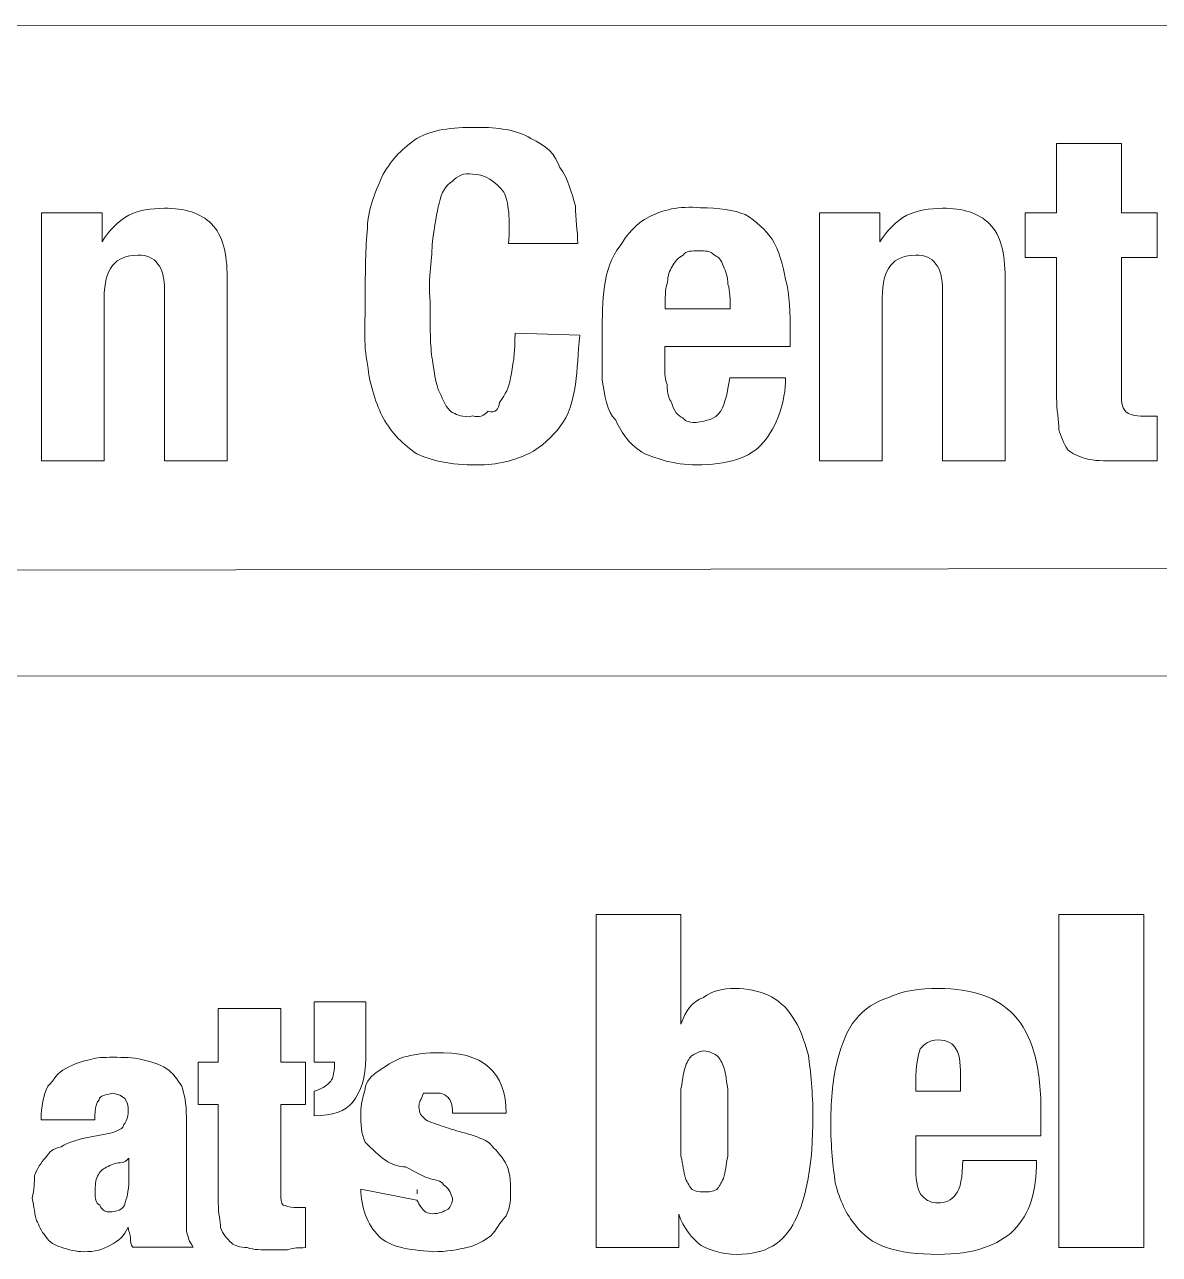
# Model space of a CAD drawing. Header units: feet. Extents: x -16154 to 3860, y -1534289809 to -1534279773.
# Drawn here: x -12979.56 to -12933.77, y -1534285795.77 to -1534285746.13 of the extents above; entities that cross this region are included whole.
import ezdxf

# ---------------------------------------------------------------- set-up
doc = ezdxf.new("R2010")
doc.units = ezdxf.units.FT
doc.header["$MEASUREMENT"] = 0
doc.layers.add('ASEDOLIKE - Level 4', color=7, linetype='Continuous', lineweight=0)

# ---------------------------------------------------------------- blocks, each defined once
blk = doc.blocks.new('G811NW_1')
at = {"layer": 'ASEDOLIKE - Level 4', "color": 7, "linetype": 'Continuous', "lineweight": 0}
for p, q in [((-0.0052887, -0.0000853), (0.0026115, -0.000082)), ((0.0038747, -0.000876), (-0.0052887, -0.0008891)), ((0.0043373, -0.0010367), (-0.0054823, -0.00104)), ((0.0007783, -0.0018772), (0.0007783, -0.0013884)), ((0.0007783, -0.0013884), (0.0009029, -0.0013884)), ((0.0009029, -0.0013884), (0.0009029, -0.0018772)), ((0.0009029, -0.0018772), (0.0007783, -0.0018772))]:
    blk.add_line(p, q, dxfattribs=at)
for points, knots in [([(-0.0000361, -0.0003281), (-0.0000492, -0.0003117), (-0.0000623, -0.0003018), (-0.000082, -0.0003018), (-0.0000951, -0.0002986), (-0.000105, -0.0003051), (-0.0001115, -0.0003117), (-0.0001214, -0.0003182), (-0.000128, -0.0003281), (-0.0001312, -0.0003445), (-0.0001345, -0.0003576), (-0.0001378, -0.0003773), (-0.0001411, -0.0004003), (-0.0001411, -0.0004232), (-0.0001476, -0.0004528), (-0.0001444, -0.0004888), (-0.0001444, -0.0005249), (-0.0001444, -0.0005545), (-0.0001411, -0.0005741), (-0.0001378, -0.0005971), (-0.0001345, -0.0006168), (-0.000128, -0.0006266), (-0.0001247, -0.0006365), (-0.0001181, -0.0006496), (-0.0001083, -0.0006529), (-0.0001017, -0.0006562), (-0.0000919, -0.0006594), (-0.000082, -0.0006562), (-0.0000722, -0.0006594), (-0.0000656, -0.0006562), (-0.0000591, -0.0006496), (-0.0000492, -0.0006529), (-0.0000427, -0.0006463), (-0.0000427, -0.0006365), (-0.0000328, -0.0006234), (-0.0000295, -0.0006168), (-0.0000262, -0.0006004), (-0.000023, -0.000584), (-0.0000197, -0.0005643), (-0.0000197, -0.0005348), (-0.0000197, -0.0005348), (0.0000755, -0.0005381), (0.0000755, -0.0005381), (0.0000722, -0.0005643), (0.0000722, -0.0005873), (0.0000689, -0.0006102), (0.0000656, -0.0006332), (0.0000591, -0.0006562), (0.0000459, -0.0006726), (0.0000361, -0.0006857), (0.0000197, -0.0007021), (0, -0.0007119), (-0.0000197, -0.0007218), (-0.0000459, -0.0007283), (-0.0000755, -0.0007283), (-0.0001148, -0.0007283), (-0.0001444, -0.0007218), (-0.000164, -0.0007119), (-0.0001837, -0.0006988), (-0.0002001, -0.0006824), (-0.0002133, -0.0006594), (-0.0002231, -0.0006398), (-0.0002329, -0.0006135), (-0.0002362, -0.0005807), (-0.0002428, -0.0005512), (-0.0002395, -0.0005184), (-0.0002395, -0.0004823), (-0.0002395, -0.0004429), (-0.0002395, -0.0004101), (-0.0002362, -0.0003806), (-0.0002362, -0.000351), (-0.0002231, -0.0003248), (-0.0002133, -0.0003018), (-0.0002001, -0.0002789), (-0.0001837, -0.0002625), (-0.000164, -0.0002493), (-0.0001411, -0.0002362), (-0.0001148, -0.0002329), (-0.0000755, -0.0002329), (-0.0000459, -0.0002329), (-0.0000164, -0.0002362), (0.0000033, -0.0002493), (0.0000262, -0.0002592), (0.0000394, -0.0002723), (0.0000459, -0.000292), (0.0000591, -0.0003084), (0.0000623, -0.0003281), (0.0000689, -0.0003478), (0.0000689, -0.0003675), (0.0000722, -0.0003839), (0.0000722, -0.0004035), (0.0000722, -0.0004035), (-0.0000295, -0.0004035), (-0.0000295, -0.0004035), (-0.0000262, -0.0003675), (-0.0000295, -0.0003412), (-0.0000361, -0.0003281)], [0, 0, 0, 0, 0.03125, 0.03125, 0.03125, 0.0625, 0.0625, 0.0625, 0.09375, 0.09375, 0.09375, 0.125, 0.125, 0.125, 0.15625, 0.15625, 0.15625, 0.1875, 0.1875, 0.1875, 0.21875, 0.21875, 0.21875, 0.25, 0.25, 0.25, 0.28125, 0.28125, 0.28125, 0.3125, 0.3125, 0.3125, 0.34375, 0.34375, 0.34375, 0.375, 0.375, 0.375, 0.40625, 0.40625, 0.40625, 0.4375, 0.4375, 0.4375, 0.46875, 0.46875, 0.46875, 0.5, 0.5, 0.5, 0.53125, 0.53125, 0.53125, 0.5625, 0.5625, 0.5625, 0.59375, 0.59375, 0.59375, 0.625, 0.625, 0.625, 0.65625, 0.65625, 0.65625, 0.6875, 0.6875, 0.6875, 0.71875, 0.71875, 0.71875, 0.75, 0.75, 0.75, 0.78125, 0.78125, 0.78125, 0.8125, 0.8125, 0.8125, 0.84375, 0.84375, 0.84375, 0.875, 0.875, 0.875, 0.90625, 0.90625, 0.90625, 0.9375, 0.9375, 0.9375, 0.96875, 0.96875, 0.96875, 1, 1, 1, 1]), ([(0.0008701, -0.0002565), (0.0008701, -0.0002565), (0.0008701, -0.0003582), (0.0008701, -0.0003582), (0.0008701, -0.0003582), (0.0009226, -0.0003582), (0.0009226, -0.0003582), (0.0009226, -0.0003582), (0.0009226, -0.0004238), (0.0009226, -0.0004238), (0.0009226, -0.0004238), (0.0008701, -0.0004238), (0.0008701, -0.0004238), (0.0008701, -0.0004238), (0.0008701, -0.0006174), (0.0008701, -0.0006174), (0.0008701, -0.0006338), (0.0008701, -0.0006436), (0.0008767, -0.0006502), (0.00088, -0.0006535), (0.0008898, -0.0006568), (0.0009029, -0.0006568), (0.0009062, -0.0006568), (0.0009095, -0.0006568), (0.0009128, -0.0006568), (0.0009161, -0.0006568), (0.0009193, -0.0006568), (0.0009226, -0.0006568), (0.0009226, -0.0006568), (0.0009226, -0.0007224), (0.0009226, -0.0007224), (0.0009128, -0.0007224), (0.0009029, -0.0007224), (0.0008931, -0.0007224), (0.0008833, -0.0007224), (0.0008734, -0.0007224), (0.0008636, -0.0007224), (0.0008439, -0.0007224), (0.0008308, -0.0007224), (0.0008176, -0.0007191), (0.0008078, -0.0007158), (0.0007979, -0.0007125), (0.0007914, -0.000706), (0.0007848, -0.0006961), (0.0007815, -0.0006863), (0.0007783, -0.0006765), (0.0007783, -0.0006633), (0.000775, -0.0006469), (0.000775, -0.0006305), (0.000775, -0.0006305), (0.000775, -0.0004238), (0.000775, -0.0004238), (0.000775, -0.0004238), (0.0007291, -0.0004238), (0.0007291, -0.0004238), (0.0007291, -0.0004238), (0.0007291, -0.0003582), (0.0007291, -0.0003582), (0.0007291, -0.0003582), (0.000775, -0.0003582), (0.000775, -0.0003582), (0.000775, -0.0003582), (0.000775, -0.0002565), (0.000775, -0.0002565), (0.000775, -0.0002565), (0.0008701, -0.0002565), (0.0008701, -0.0002565)], [0, 0, 0, 0, 0.045455, 0.045455, 0.045455, 0.090909, 0.090909, 0.090909, 0.136364, 0.136364, 0.136364, 0.181818, 0.181818, 0.181818, 0.227273, 0.227273, 0.227273, 0.272727, 0.272727, 0.272727, 0.318182, 0.318182, 0.318182, 0.363636, 0.363636, 0.363636, 0.409091, 0.409091, 0.409091, 0.454545, 0.454545, 0.454545, 0.5, 0.5, 0.5, 0.545455, 0.545455, 0.545455, 0.590909, 0.590909, 0.590909, 0.636364, 0.636364, 0.636364, 0.681818, 0.681818, 0.681818, 0.727273, 0.727273, 0.727273, 0.772727, 0.772727, 0.772727, 0.818182, 0.818182, 0.818182, 0.863636, 0.863636, 0.863636, 0.909091, 0.909091, 0.909091, 0.954545, 0.954545, 0.954545, 1, 1, 1, 1]), ([(-0.0006259, -0.0003582), (-0.0006259, -0.0003582), (-0.0006259, -0.0004009), (-0.0006259, -0.0004009), (-0.0006259, -0.0004009), (-0.0006259, -0.0004009), (-0.0006259, -0.0004009), (-0.0006161, -0.0003845), (-0.000603, -0.0003713), (-0.0005866, -0.0003615), (-0.0005734, -0.0003549), (-0.0005538, -0.0003516), (-0.0005341, -0.0003516), (-0.0005045, -0.0003516), (-0.0004816, -0.0003582), (-0.0004652, -0.0003746), (-0.0004488, -0.000391), (-0.0004422, -0.0004173), (-0.0004422, -0.0004534), (-0.0004422, -0.0004534), (-0.0004422, -0.0007224), (-0.0004422, -0.0007224), (-0.0004422, -0.0007224), (-0.0005341, -0.0007224), (-0.0005341, -0.0007224), (-0.0005341, -0.0007224), (-0.0005341, -0.000473), (-0.0005341, -0.000473), (-0.0005341, -0.0004534), (-0.0005374, -0.0004402), (-0.0005439, -0.0004337), (-0.0005505, -0.0004238), (-0.0005603, -0.0004205), (-0.0005734, -0.0004205), (-0.0006063, -0.0004205), (-0.0006227, -0.0004402), (-0.0006227, -0.0004829), (-0.0006227, -0.0004829), (-0.0006227, -0.0007224), (-0.0006227, -0.0007224), (-0.0006227, -0.0007224), (-0.0007145, -0.0007224), (-0.0007145, -0.0007224), (-0.0007145, -0.0007224), (-0.0007145, -0.0003582), (-0.0007145, -0.0003582), (-0.0007145, -0.0003582), (-0.0006259, -0.0003582), (-0.0006259, -0.0003582)], [0, 0, 0, 0, 0.0625, 0.0625, 0.0625, 0.125, 0.125, 0.125, 0.1875, 0.1875, 0.1875, 0.25, 0.25, 0.25, 0.3125, 0.3125, 0.3125, 0.375, 0.375, 0.375, 0.4375, 0.4375, 0.4375, 0.5, 0.5, 0.5, 0.5625, 0.5625, 0.5625, 0.625, 0.625, 0.625, 0.6875, 0.6875, 0.6875, 0.75, 0.75, 0.75, 0.8125, 0.8125, 0.8125, 0.875, 0.875, 0.875, 0.9375, 0.9375, 0.9375, 1, 1, 1, 1]), ([(0.0002001, -0.000584), (0.0002001, -0.0005938), (0.0002001, -0.0006037), (0.0002034, -0.0006102), (0.0002034, -0.0006234), (0.0002067, -0.0006332), (0.00021, -0.0006365), (0.0002133, -0.0006496), (0.0002198, -0.0006562), (0.0002264, -0.0006594), (0.0002297, -0.0006627), (0.0002329, -0.000666), (0.0002461, -0.000666), (0.0002625, -0.0006627), (0.0002723, -0.0006627), (0.0002822, -0.0006496), (0.0002887, -0.0006365), (0.000292, -0.0006234), (0.0002953, -0.0006004), (0.0002953, -0.0006004), (0.0003773, -0.0006004), (0.0003773, -0.0006004), (0.0003773, -0.0006365), (0.0003642, -0.0006726), (0.0003445, -0.0006955), (0.0003248, -0.0007185), (0.000292, -0.0007283), (0.0002461, -0.0007283), (0.0002133, -0.0007283), (0.000187, -0.0007185), (0.0001706, -0.0007119), (0.0001476, -0.0006988), (0.0001378, -0.0006824), (0.000128, -0.0006627), (0.0001148, -0.0006496), (0.0001115, -0.0006266), (0.0001083, -0.0006037), (0.0001083, -0.0005774), (0.0001083, -0.000561), (0.0001083, -0.0005381), (0.0001083, -0.0005085), (0.0001083, -0.0004888), (0.0001115, -0.0004659), (0.0001148, -0.0004429), (0.0001214, -0.0004232), (0.0001345, -0.0004068), (0.0001444, -0.0003904), (0.0001575, -0.000374), (0.0001772, -0.0003642), (0.0001969, -0.0003543), (0.0002198, -0.0003478), (0.0002526, -0.000351), (0.0002789, -0.000351), (0.0003018, -0.0003543), (0.0003182, -0.0003609), (0.0003346, -0.0003707), (0.0003478, -0.0003839), (0.0003576, -0.000397), (0.0003675, -0.0004134), (0.000374, -0.0004364), (0.0003773, -0.000456), (0.0003839, -0.000479), (0.0003839, -0.0005052), (0.0003839, -0.0005348), (0.0003839, -0.0005348), (0.0003839, -0.0005545), (0.0003839, -0.0005545), (0.0003839, -0.0005545), (0.0002001, -0.0005545), (0.0002001, -0.0005545), (0.0002001, -0.0005545), (0.0002001, -0.000584), (0.0002001, -0.000584)], [0, 0, 0, 0, 0.041667, 0.041667, 0.041667, 0.083333, 0.083333, 0.083333, 0.125, 0.125, 0.125, 0.166667, 0.166667, 0.166667, 0.208333, 0.208333, 0.208333, 0.25, 0.25, 0.25, 0.291667, 0.291667, 0.291667, 0.333333, 0.333333, 0.333333, 0.375, 0.375, 0.375, 0.416667, 0.416667, 0.416667, 0.458333, 0.458333, 0.458333, 0.5, 0.5, 0.5, 0.541667, 0.541667, 0.541667, 0.583333, 0.583333, 0.583333, 0.625, 0.625, 0.625, 0.666667, 0.666667, 0.666667, 0.708333, 0.708333, 0.708333, 0.75, 0.75, 0.75, 0.791667, 0.791667, 0.791667, 0.833333, 0.833333, 0.833333, 0.875, 0.875, 0.875, 0.916667, 0.916667, 0.916667, 0.958333, 0.958333, 0.958333, 1, 1, 1, 1]), ([(0.0005158, -0.0003582), (0.0005158, -0.0003582), (0.0005158, -0.0004009), (0.0005158, -0.0004009), (0.0005158, -0.0004009), (0.0005158, -0.0004009), (0.0005158, -0.0004009), (0.0005256, -0.0003845), (0.0005388, -0.0003713), (0.0005552, -0.0003615), (0.0005716, -0.0003549), (0.000588, -0.0003516), (0.0006077, -0.0003516), (0.0006372, -0.0003516), (0.0006602, -0.0003582), (0.0006766, -0.0003746), (0.000693, -0.000391), (0.0006995, -0.0004173), (0.0006995, -0.0004534), (0.0006995, -0.0004534), (0.0006995, -0.0007224), (0.0006995, -0.0007224), (0.0006995, -0.0007224), (0.0006077, -0.0007224), (0.0006077, -0.0007224), (0.0006077, -0.0007224), (0.0006077, -0.000473), (0.0006077, -0.000473), (0.0006077, -0.0004534), (0.0006044, -0.0004402), (0.0005978, -0.0004337), (0.0005913, -0.0004238), (0.0005814, -0.0004205), (0.0005683, -0.0004205), (0.0005355, -0.0004205), (0.0005191, -0.0004402), (0.0005191, -0.0004829), (0.0005191, -0.0004829), (0.0005191, -0.0007224), (0.0005191, -0.0007224), (0.0005191, -0.0007224), (0.0004272, -0.0007224), (0.0004272, -0.0007224), (0.0004272, -0.0007224), (0.0004272, -0.0003582), (0.0004272, -0.0003582), (0.0004272, -0.0003582), (0.0005158, -0.0003582), (0.0005158, -0.0003582)], [0, 0, 0, 0, 0.0625, 0.0625, 0.0625, 0.125, 0.125, 0.125, 0.1875, 0.1875, 0.1875, 0.25, 0.25, 0.25, 0.3125, 0.3125, 0.3125, 0.375, 0.375, 0.375, 0.4375, 0.4375, 0.4375, 0.5, 0.5, 0.5, 0.5625, 0.5625, 0.5625, 0.625, 0.625, 0.625, 0.6875, 0.6875, 0.6875, 0.75, 0.75, 0.75, 0.8125, 0.8125, 0.8125, 0.875, 0.875, 0.875, 0.9375, 0.9375, 0.9375, 1, 1, 1, 1]), ([(0.0002927, -0.0004632), (0.0002927, -0.0004534), (0.0002894, -0.0004435), (0.0002861, -0.0004369), (0.0002829, -0.0004271), (0.0002796, -0.0004238), (0.000273, -0.0004205), (0.0002665, -0.000414), (0.0002599, -0.000414), (0.00025, -0.000414), (0.0002402, -0.000414), (0.0002304, -0.000414), (0.0002271, -0.0004205), (0.0002205, -0.0004238), (0.000214, -0.0004304), (0.0002107, -0.0004369), (0.0002074, -0.0004435), (0.0002041, -0.0004501), (0.0002041, -0.0004599), (0.0002008, -0.0004698), (0.0002008, -0.0004763), (0.0002008, -0.0004862), (0.0002008, -0.0004862), (0.0002008, -0.0004993), (0.0002008, -0.0004993), (0.0002008, -0.0004993), (0.000296, -0.0004993), (0.000296, -0.0004993), (0.000296, -0.0004862), (0.000296, -0.000473), (0.0002927, -0.0004632)], [0, 0, 0, 0, 0.1, 0.1, 0.1, 0.2, 0.2, 0.2, 0.3, 0.3, 0.3, 0.4, 0.4, 0.4, 0.5, 0.5, 0.5, 0.6, 0.6, 0.6, 0.7, 0.7, 0.7, 0.8, 0.8, 0.8, 0.9, 0.9, 0.9, 1, 1, 1, 1]), ([(0.0002238, -0.0013884), (0.0002238, -0.0013884), (0.0002238, -0.0015492), (0.0002238, -0.0015492), (0.0002238, -0.0015492), (0.0002238, -0.0015492), (0.0002238, -0.0015492), (0.0002304, -0.0015295), (0.0002402, -0.0015163), (0.0002566, -0.0015098), (0.0002697, -0.0014999), (0.0002861, -0.0014967), (0.0003025, -0.0014967), (0.0003222, -0.0014967), (0.0003354, -0.0014999), (0.0003518, -0.0015065), (0.0003649, -0.0015131), (0.000378, -0.0015229), (0.0003878, -0.0015393), (0.0003977, -0.0015524), (0.0004042, -0.0015721), (0.0004108, -0.0015951), (0.0004141, -0.0016181), (0.0004174, -0.0016509), (0.0004174, -0.0016837), (0.0004174, -0.0017558), (0.0004075, -0.0018051), (0.0003911, -0.0018379), (0.0003747, -0.0018707), (0.0003485, -0.0018871), (0.0003058, -0.0018871), (0.0002829, -0.0018871), (0.0002665, -0.0018805), (0.0002533, -0.001874), (0.0002402, -0.0018641), (0.0002271, -0.0018477), (0.0002205, -0.001828), (0.0002205, -0.001828), (0.0002205, -0.001828), (0.0002205, -0.001828), (0.0002205, -0.001828), (0.0002205, -0.0018772), (0.0002205, -0.0018772), (0.0002205, -0.0018772), (0.0000991, -0.0018772), (0.0000991, -0.0018772), (0.0000991, -0.0018772), (0.0000991, -0.0013884), (0.0000991, -0.0013884), (0.0000991, -0.0013884), (0.0002238, -0.0013884), (0.0002238, -0.0013884)], [0, 0, 0, 0, 0.058824, 0.058824, 0.058824, 0.117647, 0.117647, 0.117647, 0.176471, 0.176471, 0.176471, 0.235294, 0.235294, 0.235294, 0.294118, 0.294118, 0.294118, 0.352941, 0.352941, 0.352941, 0.411765, 0.411765, 0.411765, 0.470588, 0.470588, 0.470588, 0.529412, 0.529412, 0.529412, 0.588235, 0.588235, 0.588235, 0.647059, 0.647059, 0.647059, 0.705882, 0.705882, 0.705882, 0.764706, 0.764706, 0.764706, 0.823529, 0.823529, 0.823529, 0.882353, 0.882353, 0.882353, 0.941176, 0.941176, 0.941176, 1, 1, 1, 1]), ([(0.0005683, -0.0017624), (0.0005683, -0.0017821), (0.0005716, -0.0017952), (0.0005781, -0.0018018), (0.0005847, -0.0018083), (0.0005913, -0.0018116), (0.0006011, -0.0018116), (0.0006109, -0.0018116), (0.0006208, -0.0018083), (0.0006273, -0.0017985), (0.0006339, -0.0017919), (0.0006372, -0.0017723), (0.0006372, -0.0017493), (0.0006372, -0.0017493), (0.0007455, -0.0017493), (0.0007455, -0.0017493), (0.0007455, -0.0017952), (0.0007356, -0.001828), (0.0007126, -0.001851), (0.0006897, -0.001874), (0.0006536, -0.0018871), (0.0006011, -0.0018871), (0.0005716, -0.0018871), (0.0005453, -0.0018838), (0.0005256, -0.0018772), (0.000506, -0.0018707), (0.0004895, -0.0018576), (0.0004797, -0.0018444), (0.0004666, -0.001828), (0.0004567, -0.0018083), (0.0004502, -0.0017821), (0.0004469, -0.0017591), (0.0004436, -0.0017296), (0.0004436, -0.0016935), (0.0004436, -0.0016574), (0.0004469, -0.0016279), (0.0004535, -0.0016016), (0.00046, -0.0015787), (0.0004666, -0.001559), (0.0004797, -0.0015426), (0.0004928, -0.0015262), (0.0005092, -0.0015163), (0.0005289, -0.0015098), (0.0005486, -0.0014999), (0.0005749, -0.0014967), (0.0006011, -0.0014967), (0.0006273, -0.0014967), (0.000647, -0.0014999), (0.0006667, -0.0015065), (0.0006864, -0.0015131), (0.0006995, -0.0015229), (0.0007126, -0.001536), (0.0007258, -0.0015492), (0.0007356, -0.0015688), (0.0007422, -0.0015918), (0.0007487, -0.0016148), (0.000752, -0.001641), (0.000752, -0.0016771), (0.000752, -0.0016771), (0.000752, -0.0017132), (0.000752, -0.0017132), (0.000752, -0.0017132), (0.0005683, -0.0017132), (0.0005683, -0.0017132), (0.0005683, -0.0017132), (0.0005683, -0.0017624), (0.0005683, -0.0017624)], [0, 0, 0, 0, 0.045455, 0.045455, 0.045455, 0.090909, 0.090909, 0.090909, 0.136364, 0.136364, 0.136364, 0.181818, 0.181818, 0.181818, 0.227273, 0.227273, 0.227273, 0.272727, 0.272727, 0.272727, 0.318182, 0.318182, 0.318182, 0.363636, 0.363636, 0.363636, 0.409091, 0.409091, 0.409091, 0.454545, 0.454545, 0.454545, 0.5, 0.5, 0.5, 0.545455, 0.545455, 0.545455, 0.590909, 0.590909, 0.590909, 0.636364, 0.636364, 0.636364, 0.681818, 0.681818, 0.681818, 0.727273, 0.727273, 0.727273, 0.772727, 0.772727, 0.772727, 0.818182, 0.818182, 0.818182, 0.863636, 0.863636, 0.863636, 0.909091, 0.909091, 0.909091, 0.954545, 0.954545, 0.954545, 1, 1, 1, 1]), ([(-0.0004553, -0.0016049), (-0.0004553, -0.0016049), (-0.0004553, -0.0015262), (-0.0004553, -0.0015262), (-0.0004553, -0.0015262), (-0.0003635, -0.0015262), (-0.0003635, -0.0015262), (-0.0003635, -0.0015262), (-0.0003635, -0.0016049), (-0.0003635, -0.0016049), (-0.0003635, -0.0016049), (-0.0003274, -0.0016049), (-0.0003274, -0.0016049), (-0.0003274, -0.0016049), (-0.0003274, -0.0016673), (-0.0003274, -0.0016673), (-0.0003274, -0.0016673), (-0.0003635, -0.0016673), (-0.0003635, -0.0016673), (-0.0003635, -0.0016673), (-0.0003635, -0.0017985), (-0.0003635, -0.0017985), (-0.0003635, -0.0018051), (-0.0003635, -0.0018116), (-0.0003602, -0.0018149), (-0.0003569, -0.0018149), (-0.0003503, -0.0018182), (-0.0003438, -0.0018182), (-0.0003438, -0.0018182), (-0.0003274, -0.0018182), (-0.0003274, -0.0018182), (-0.0003274, -0.0018182), (-0.0003274, -0.0018772), (-0.0003274, -0.0018772), (-0.0003372, -0.0018772), (-0.0003438, -0.0018772), (-0.0003536, -0.0018805), (-0.0003635, -0.0018805), (-0.00037, -0.0018805), (-0.0003766, -0.0018805), (-0.000393, -0.0018805), (-0.0004028, -0.0018805), (-0.0004127, -0.0018772), (-0.0004225, -0.0018772), (-0.0004324, -0.001874), (-0.0004356, -0.0018707), (-0.0004422, -0.0018641), (-0.0004488, -0.0018576), (-0.0004521, -0.0018477), (-0.0004521, -0.0018379), (-0.0004553, -0.001828), (-0.0004553, -0.0018116), (-0.0004553, -0.0018116), (-0.0004553, -0.0016673), (-0.0004553, -0.0016673), (-0.0004553, -0.0016673), (-0.0004849, -0.0016673), (-0.0004849, -0.0016673), (-0.0004849, -0.0016673), (-0.0004849, -0.0016049), (-0.0004849, -0.0016049), (-0.0004849, -0.0016049), (-0.0004553, -0.0016049), (-0.0004553, -0.0016049)], [0, 0, 0, 0, 0.047619, 0.047619, 0.047619, 0.095238, 0.095238, 0.095238, 0.142857, 0.142857, 0.142857, 0.190476, 0.190476, 0.190476, 0.238095, 0.238095, 0.238095, 0.285714, 0.285714, 0.285714, 0.333333, 0.333333, 0.333333, 0.380952, 0.380952, 0.380952, 0.428571, 0.428571, 0.428571, 0.47619, 0.47619, 0.47619, 0.52381, 0.52381, 0.52381, 0.571429, 0.571429, 0.571429, 0.619048, 0.619048, 0.619048, 0.666667, 0.666667, 0.666667, 0.714286, 0.714286, 0.714286, 0.761905, 0.761905, 0.761905, 0.809524, 0.809524, 0.809524, 0.857143, 0.857143, 0.857143, 0.904762, 0.904762, 0.904762, 0.952381, 0.952381, 0.952381, 1, 1, 1, 1]), ([(-0.0002388, -0.0015163), (-0.0002388, -0.0015163), (-0.0002388, -0.0015984), (-0.0002388, -0.0015984), (-0.0002388, -0.0016279), (-0.0002454, -0.0016476), (-0.0002585, -0.001664), (-0.0002683, -0.0016771), (-0.000288, -0.0016837), (-0.0003143, -0.0016837), (-0.0003143, -0.0016837), (-0.0003143, -0.0016476), (-0.0003143, -0.0016476), (-0.0003044, -0.0016443), (-0.0002979, -0.001641), (-0.0002913, -0.0016345), (-0.000288, -0.0016312), (-0.0002847, -0.0016213), (-0.0002847, -0.0016082), (-0.0002847, -0.0016082), (-0.0002847, -0.0016049), (-0.0002847, -0.0016049), (-0.0002847, -0.0016049), (-0.0003143, -0.0016049), (-0.0003143, -0.0016049), (-0.0003143, -0.0016049), (-0.0003143, -0.0015163), (-0.0003143, -0.0015163), (-0.0003143, -0.0015163), (-0.0002388, -0.0015163), (-0.0002388, -0.0015163)], [0, 0, 0, 0, 0.1, 0.1, 0.1, 0.2, 0.2, 0.2, 0.3, 0.3, 0.3, 0.4, 0.4, 0.4, 0.5, 0.5, 0.5, 0.6, 0.6, 0.6, 0.7, 0.7, 0.7, 0.8, 0.8, 0.8, 0.9, 0.9, 0.9, 1, 1, 1, 1]), ([(-0.000164, -0.0018077), (-0.0001608, -0.001811), (-0.0001608, -0.0018143), (-0.0001575, -0.0018176), (-0.0001542, -0.0018241), (-0.0001476, -0.0018274), (-0.0001411, -0.0018274), (-0.0001312, -0.0018274), (-0.0001247, -0.0018241), (-0.0001181, -0.0018209), (-0.0001148, -0.0018176), (-0.0001115, -0.001811), (-0.0001115, -0.0018045), (-0.0001148, -0.0017979), (-0.0001148, -0.0017913), (-0.0001247, -0.0017848), (-0.000128, -0.0017782), (-0.0001378, -0.0017782), (-0.0001476, -0.0017749), (-0.0001575, -0.0017717), (-0.0001673, -0.0017651), (-0.0001804, -0.0017585), (-0.0001903, -0.0017585), (-0.0002001, -0.0017552), (-0.00021, -0.0017487), (-0.0002198, -0.0017421), (-0.0002297, -0.0017323), (-0.0002395, -0.0017224), (-0.0002461, -0.0017093), (-0.0002461, -0.0016962), (-0.0002461, -0.0016798), (-0.0002461, -0.0016667), (-0.0002428, -0.0016568), (-0.0002395, -0.0016437), (-0.0002395, -0.0016339), (-0.0002297, -0.001624), (-0.0002198, -0.0016175), (-0.00021, -0.0016109), (-0.0002001, -0.0016043), (-0.0001837, -0.0015978), (-0.0001706, -0.0015945), (-0.0001542, -0.0015912), (-0.0001378, -0.0015912), (-0.0000656, -0.0015879), (-0.0000328, -0.0016207), (-0.0000328, -0.0016798), (-0.0000328, -0.0016798), (-0.0001115, -0.0016798), (-0.0001115, -0.0016798), (-0.0001115, -0.0016667), (-0.0001148, -0.0016601), (-0.0001181, -0.0016568), (-0.0001247, -0.0016503), (-0.0001312, -0.0016503), (-0.0001345, -0.0016503), (-0.0001411, -0.0016503), (-0.0001476, -0.0016503), (-0.0001542, -0.0016503), (-0.0001575, -0.0016601), (-0.0001608, -0.0016634), (-0.0001608, -0.0016699), (-0.0001608, -0.0016798), (-0.0001575, -0.0016831), (-0.0001509, -0.0016896), (-0.0001444, -0.0016929), (-0.0001345, -0.0016962), (-0.0001247, -0.0016995), (-0.0001148, -0.0017028), (-0.000105, -0.001706), (-0.0000919, -0.0017093), (-0.000082, -0.0017126), (-0.0000689, -0.0017159), (-0.0000591, -0.0017224), (-0.0000525, -0.001729), (-0.0000427, -0.0017388), (-0.0000361, -0.0017487), (-0.0000295, -0.0017585), (-0.0000262, -0.0017717), (-0.0000262, -0.0017913), (-0.0000262, -0.0018045), (-0.0000262, -0.0018176), (-0.0000328, -0.0018307), (-0.0000427, -0.0018406), (-0.0000459, -0.0018504), (-0.0000558, -0.0018602), (-0.0000656, -0.0018668), (-0.0000755, -0.0018734), (-0.0000886, -0.0018766), (-0.000105, -0.0018799), (-0.0001181, -0.0018832), (-0.0001411, -0.0018832), (-0.0001772, -0.0018799), (-0.0002034, -0.0018766), (-0.0002198, -0.0018602), (-0.0002362, -0.0018438), (-0.0002461, -0.0018176), (-0.0002461, -0.0017913), (-0.0002461, -0.0017913), (-0.000164, -0.0017913), (-0.000164, -0.0017913)], [0, 0, 0, 0, 0.030303, 0.030303, 0.030303, 0.060606, 0.060606, 0.060606, 0.090909, 0.090909, 0.090909, 0.121212, 0.121212, 0.121212, 0.151515, 0.151515, 0.151515, 0.181818, 0.181818, 0.181818, 0.212121, 0.212121, 0.212121, 0.242424, 0.242424, 0.242424, 0.272727, 0.272727, 0.272727, 0.30303, 0.30303, 0.30303, 0.333333, 0.333333, 0.333333, 0.363636, 0.363636, 0.363636, 0.393939, 0.393939, 0.393939, 0.424242, 0.424242, 0.424242, 0.454545, 0.454545, 0.454545, 0.484848, 0.484848, 0.484848, 0.515152, 0.515152, 0.515152, 0.545455, 0.545455, 0.545455, 0.575758, 0.575758, 0.575758, 0.606061, 0.606061, 0.606061, 0.636364, 0.636364, 0.636364, 0.666667, 0.666667, 0.666667, 0.69697, 0.69697, 0.69697, 0.727273, 0.727273, 0.727273, 0.757576, 0.757576, 0.757576, 0.787879, 0.787879, 0.787879, 0.818182, 0.818182, 0.818182, 0.848485, 0.848485, 0.848485, 0.878788, 0.878788, 0.878788, 0.909091, 0.909091, 0.909091, 0.939394, 0.939394, 0.939394, 0.969697, 0.969697, 0.969697, 1, 1, 1, 1]), ([(0.0006273, -0.0015852), (0.0006241, -0.0015787), (0.0006142, -0.0015721), (0.0006011, -0.0015721), (0.000588, -0.0015721), (0.0005814, -0.0015787), (0.0005749, -0.0015852), (0.0005716, -0.0015951), (0.0005683, -0.0016115), (0.0005683, -0.0016312), (0.0005683, -0.0016312), (0.0005683, -0.0016476), (0.0005683, -0.0016476), (0.0005683, -0.0016476), (0.0006339, -0.0016476), (0.0006339, -0.0016476), (0.0006339, -0.0016476), (0.0006339, -0.0016312), (0.0006339, -0.0016312), (0.0006339, -0.0016115), (0.0006339, -0.0015951), (0.0006273, -0.0015852)], [0, 0, 0, 0, 0.142857, 0.142857, 0.142857, 0.285714, 0.285714, 0.285714, 0.428571, 0.428571, 0.428571, 0.571429, 0.571429, 0.571429, 0.714286, 0.714286, 0.714286, 0.857143, 0.857143, 0.857143, 1, 1, 1, 1]), ([(-0.000584, -0.0018635), (-0.000584, -0.001857), (-0.0005873, -0.0018537), (-0.0005873, -0.0018471), (-0.0005873, -0.0018471), (-0.0005873, -0.0018471), (-0.0005873, -0.0018471), (-0.0005938, -0.0018602), (-0.0006004, -0.0018668), (-0.0006135, -0.0018734), (-0.0006234, -0.0018799), (-0.0006365, -0.0018832), (-0.0006529, -0.0018832), (-0.0006627, -0.0018832), (-0.0006759, -0.0018799), (-0.0006857, -0.0018766), (-0.0006955, -0.0018734), (-0.0007021, -0.0018701), (-0.0007087, -0.0018602), (-0.0007152, -0.0018537), (-0.0007185, -0.0018438), (-0.0007218, -0.0018373), (-0.0007251, -0.0018274), (-0.0007251, -0.0018176), (-0.0007283, -0.0018045), (-0.0007251, -0.0017913), (-0.0007251, -0.0017815), (-0.0007251, -0.0017717), (-0.0007218, -0.0017618), (-0.0007152, -0.001752), (-0.0007087, -0.0017454), (-0.0007021, -0.0017356), (-0.0006988, -0.0017323), (-0.0006857, -0.001729), (-0.0006759, -0.0017224), (-0.0006627, -0.0017192), (-0.0006496, -0.0017159), (-0.0006496, -0.0017159), (-0.0006135, -0.0017093), (-0.0006135, -0.0017093), (-0.0006037, -0.001706), (-0.0005938, -0.0017028), (-0.0005938, -0.0016962), (-0.0005906, -0.0016929), (-0.0005873, -0.0016864), (-0.0005873, -0.0016765), (-0.0005873, -0.0016601), (-0.0005938, -0.0016535), (-0.0006102, -0.0016503), (-0.0006201, -0.0016535), (-0.0006299, -0.0016535), (-0.0006299, -0.0016601), (-0.0006332, -0.0016634), (-0.0006365, -0.0016699), (-0.0006365, -0.0016896), (-0.0006365, -0.0016896), (-0.0007152, -0.0016896), (-0.0007152, -0.0016896), (-0.0007152, -0.0016699), (-0.0007119, -0.0016535), (-0.0007054, -0.0016404), (-0.0006955, -0.0016306), (-0.0006923, -0.0016207), (-0.0006791, -0.0016142), (-0.000666, -0.0016076), (-0.0006594, -0.0016043), (-0.000643, -0.001601), (-0.0006332, -0.0015978), (-0.0006234, -0.0015978), (-0.0006102, -0.0015978), (-0.0005938, -0.0015978), (-0.0005807, -0.0015978), (-0.0005676, -0.001601), (-0.0005545, -0.0016043), (-0.0005413, -0.0016076), (-0.0005315, -0.0016142), (-0.0005217, -0.0016207), (-0.0005151, -0.0016306), (-0.0005085, -0.0016404), (-0.0005052, -0.0016535), (-0.000502, -0.0016634), (-0.000502, -0.0016864), (-0.000502, -0.0016864), (-0.000502, -0.0018176), (-0.000502, -0.0018176), (-0.000502, -0.0018307), (-0.000502, -0.0018438), (-0.000502, -0.0018537), (-0.0004987, -0.0018635), (-0.0004987, -0.0018668), (-0.0004921, -0.0018766), (-0.0004921, -0.0018766), (-0.0005807, -0.0018766), (-0.0005807, -0.0018766), (-0.000584, -0.0018734), (-0.000584, -0.0018668), (-0.000584, -0.0018635)], [0, 0, 0, 0, 0.03125, 0.03125, 0.03125, 0.0625, 0.0625, 0.0625, 0.09375, 0.09375, 0.09375, 0.125, 0.125, 0.125, 0.15625, 0.15625, 0.15625, 0.1875, 0.1875, 0.1875, 0.21875, 0.21875, 0.21875, 0.25, 0.25, 0.25, 0.28125, 0.28125, 0.28125, 0.3125, 0.3125, 0.3125, 0.34375, 0.34375, 0.34375, 0.375, 0.375, 0.375, 0.40625, 0.40625, 0.40625, 0.4375, 0.4375, 0.4375, 0.46875, 0.46875, 0.46875, 0.5, 0.5, 0.5, 0.53125, 0.53125, 0.53125, 0.5625, 0.5625, 0.5625, 0.59375, 0.59375, 0.59375, 0.625, 0.625, 0.625, 0.65625, 0.65625, 0.65625, 0.6875, 0.6875, 0.6875, 0.71875, 0.71875, 0.71875, 0.75, 0.75, 0.75, 0.78125, 0.78125, 0.78125, 0.8125, 0.8125, 0.8125, 0.84375, 0.84375, 0.84375, 0.875, 0.875, 0.875, 0.90625, 0.90625, 0.90625, 0.9375, 0.9375, 0.9375, 0.96875, 0.96875, 0.96875, 1, 1, 1, 1]), ([(0.0002238, -0.0017427), (0.0002271, -0.0017558), (0.0002271, -0.0017657), (0.0002304, -0.0017755), (0.0002336, -0.0017821), (0.0002369, -0.0017887), (0.0002402, -0.0017919), (0.0002468, -0.0017952), (0.00025, -0.0017952), (0.0002566, -0.0017952), (0.0002665, -0.0017952), (0.0002697, -0.0017952), (0.0002763, -0.0017919), (0.0002796, -0.0017887), (0.0002829, -0.0017821), (0.0002861, -0.0017755), (0.0002894, -0.0017657), (0.0002894, -0.0017558), (0.0002927, -0.0017427), (0.0002927, -0.0017296), (0.0002927, -0.0017132), (0.0002927, -0.0016935), (0.0002927, -0.0016738), (0.0002927, -0.0016574), (0.0002927, -0.0016443), (0.0002894, -0.0016279), (0.0002894, -0.0016181), (0.0002861, -0.0016115), (0.0002829, -0.0016016), (0.0002796, -0.0015984), (0.0002763, -0.0015951), (0.0002697, -0.0015918), (0.0002665, -0.0015885), (0.0002566, -0.0015885), (0.00025, -0.0015885), (0.0002468, -0.0015918), (0.0002402, -0.0015951), (0.0002369, -0.0015984), (0.0002336, -0.0016016), (0.0002304, -0.0016115), (0.0002271, -0.0016181), (0.0002271, -0.0016279), (0.0002238, -0.0016443), (0.0002238, -0.0016574), (0.0002238, -0.0016738), (0.0002238, -0.0016935), (0.0002238, -0.0017132), (0.0002238, -0.0017296), (0.0002238, -0.0017427)], [0, 0, 0, 0, 0.0625, 0.0625, 0.0625, 0.125, 0.125, 0.125, 0.1875, 0.1875, 0.1875, 0.25, 0.25, 0.25, 0.3125, 0.3125, 0.3125, 0.375, 0.375, 0.375, 0.4375, 0.4375, 0.4375, 0.5, 0.5, 0.5, 0.5625, 0.5625, 0.5625, 0.625, 0.625, 0.625, 0.6875, 0.6875, 0.6875, 0.75, 0.75, 0.75, 0.8125, 0.8125, 0.8125, 0.875, 0.875, 0.875, 0.9375, 0.9375, 0.9375, 1, 1, 1, 1]), ([(-0.0005931, -0.0018149), (-0.0005898, -0.0018051), (-0.0005866, -0.0017952), (-0.0005866, -0.0017788), (-0.0005866, -0.0017788), (-0.0005866, -0.001746), (-0.0005866, -0.001746), (-0.0005866, -0.001746), (-0.0005866, -0.001746), (-0.0005866, -0.001746), (-0.0005898, -0.0017493), (-0.0005931, -0.0017526), (-0.0005997, -0.0017526), (-0.0006063, -0.0017526), (-0.0006128, -0.0017558), (-0.0006194, -0.0017591), (-0.0006259, -0.0017624), (-0.0006292, -0.0017657), (-0.0006325, -0.0017723), (-0.0006358, -0.0017788), (-0.0006358, -0.0017854), (-0.0006358, -0.0017952), (-0.0006358, -0.0018051), (-0.0006358, -0.0018116), (-0.0006292, -0.0018149), (-0.0006259, -0.0018215), (-0.0006227, -0.0018247), (-0.0006161, -0.0018247), (-0.000603, -0.0018247), (-0.0005964, -0.0018215), (-0.0005931, -0.0018149)], [0, 0, 0, 0, 0.1, 0.1, 0.1, 0.2, 0.2, 0.2, 0.3, 0.3, 0.3, 0.4, 0.4, 0.4, 0.5, 0.5, 0.5, 0.6, 0.6, 0.6, 0.7, 0.7, 0.7, 0.8, 0.8, 0.8, 0.9, 0.9, 0.9, 1, 1, 1, 1])]:
    blk.add_open_spline(points, degree=3, knots=knots, dxfattribs=at)
blk.add_open_spline([(-0.0001633, -0.0017919), (-0.0001633, -0.0017985), (-0.0001633, -0.0018018), (-0.0001633, -0.0018083)], degree=3, dxfattribs=at)

msp = doc.modelspace()

# ---------------------------------------------------------------- block references
at = {"layer": 'ASEDOLIKE - Level 4', "color": 7, "linetype": 'Continuous', "lineweight": 0, "xscale": 27499.78000044, "yscale": 27499.78000044, "zscale": 27499.78000044}
msp.add_blockref('G811NW_1', (-12959.227, -1534285743.871), dxfattribs=at)

doc.saveas('drawing.dxf')
